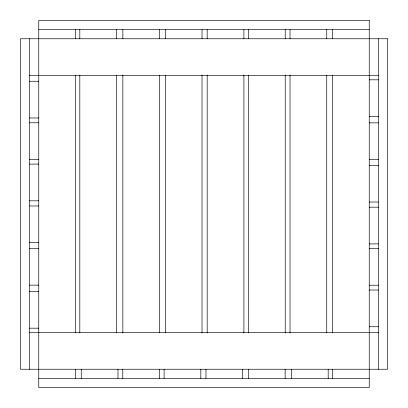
<?xml version="1.0" encoding="UTF-8"?>
<svg xmlns="http://www.w3.org/2000/svg" width="408" height="408" viewBox="0 0 408 408"><rect width="100%" height="100%" fill="white"/><g stroke="black" fill="none" stroke-linecap="round" stroke-linejoin="round"><path stroke-width="0.61" d="M38.76 29.58L369.24 29.58M29.58 75.48L378.42 75.48M369.24 79.815L378.42 79.815M29.58 81.258L38.76 81.258M369.24 116.535L378.42 116.535M29.58 117.978L38.76 117.978M29.58 122.782L38.76 122.782M369.24 122.849L378.42 122.849M29.58 159.502L38.76 159.502M369.24 159.569L378.42 159.569M29.58 164.093L38.76 164.093M369.24 165.306L378.42 165.306M29.58 200.812L38.76 200.812M369.24 202.026L378.42 202.026M29.58 205.974L38.76 205.974M369.24 207.188L378.42 207.188M29.58 242.694L38.76 242.694M369.24 243.907L378.42 243.907M29.58 248.431L38.76 248.431M369.24 248.498L378.42 248.498M29.58 285.151L38.76 285.151M369.24 285.218L378.42 285.218M369.24 290.022L378.42 290.022M29.58 291.465L38.76 291.465M369.24 326.742L378.42 326.742M29.58 328.185L38.76 328.185M29.58 332.52L378.42 332.52M38.76 378.42L369.24 378.42M378.42 38.76L378.42 369.24M332.52 29.58L332.52 38.76M332.52 75.057L332.52 332.943M332.52 369.24L332.52 378.42M328.185 369.24L328.185 378.42M326.742 29.58L326.742 38.76M326.742 75.057L326.742 332.943M291.465 369.24L291.465 378.42M290.022 29.58L290.022 38.76M290.022 75.057L290.022 332.943M285.218 29.58L285.218 38.76M285.218 75.057L285.218 332.943M285.151 369.24L285.151 378.42M248.498 29.58L248.498 38.76M248.498 75.057L248.498 332.943M248.431 369.24L248.431 378.42M243.907 29.58L243.907 38.76M243.907 75.057L243.907 332.943M242.694 369.24L242.694 378.42M207.188 29.58L207.188 38.76M207.188 75.057L207.188 332.943M205.974 369.24L205.974 378.42M202.026 29.58L202.026 38.76M202.026 75.057L202.026 332.943M200.812 369.24L200.812 378.42M165.306 29.58L165.306 38.76M165.306 75.057L165.306 332.943M164.093 369.24L164.093 378.42M159.569 29.58L159.569 38.76M159.569 75.057L159.569 332.943M159.502 369.24L159.502 378.42M122.849 29.58L122.849 38.76M122.849 75.057L122.849 332.943M122.782 369.24L122.782 378.42M117.978 369.24L117.978 378.42M116.535 29.58L116.535 38.76M116.535 75.057L116.535 332.943M81.258 369.24L81.258 378.42M79.815 29.58L79.815 38.76M79.815 75.057L79.815 332.943M75.48 29.58L75.48 38.76M75.48 75.057L75.48 332.943M75.48 369.24L75.48 378.42M29.58 38.76L29.58 369.24M369.24 20.4L38.76 20.4L38.76 387.6L369.24 387.6L369.24 20.4M387.6 38.76L20.4 38.76L20.4 369.24L387.6 369.24L387.6 38.76"/></g></svg>
